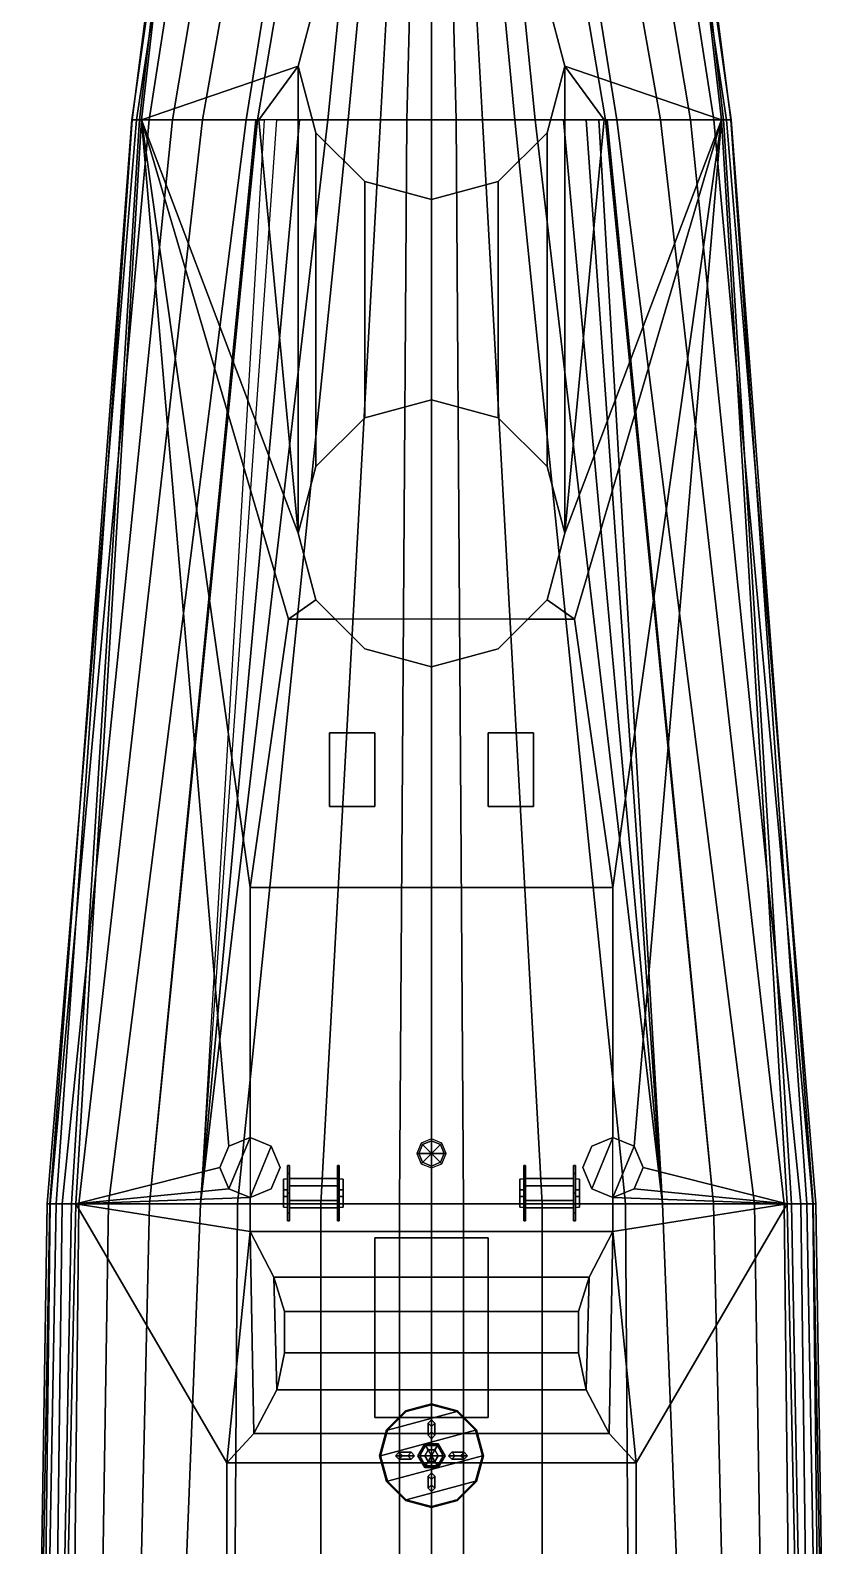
# Model space of a CAD drawing. Header units: millimetres. Extents: x -8 to 8, y -200 to 14.
# Drawn here: x -8.27 to 8.27, y -81.92 to -50.69 of the extents above; entities that cross this region are included whole.
import ezdxf

# ---------------------------------------------------------------- set-up
doc = ezdxf.new("R2010")
doc.units = ezdxf.units.MM
doc.layers.add('drawing', color=9, linetype='Continuous')
doc.layers.add('superstructure', color=3, linetype='Continuous')

msp = doc.modelspace()

# ---------------------------------------------------------------- linework, layer by layer
for points in [[(-4.39, -38.68, -36.31), (-4.2, -38.68, -38.19), (-6.18, -52.54, -38.61), (-6.17, -52.54, -36.31)], [(-4.2, -38.68, -38.19), (-3.98, -38.68, -39.22), (-6.08, -52.54, -39.22), (-6.18, -52.54, -38.61)], [(-4.42, -38.68, -35.68), (-4.39, -38.68, -36.31), (-6.17, -52.54, -36.31), (-6.02, -52.54, -36.08)], [(-3.98, -38.68, -39.22), (-3.66, -38.68, -39.98), (-5.82, -52.54, -39.98), (-6.08, -52.54, -39.22)], [(-4.39, -38.68, -33.71), (-4.42, -38.68, -35.68), (-6.02, -52.54, -36.08), (-5.98, -52.54, -33.83)], [(-4.39, -38.68, -33.71), (-5.98, -52.54, -33.83), (-2.75, -51.43, -33.68), (-2.382, -50.055, -33.68)], [(-3.66, -38.68, -39.98), (-3.01, -38.68, -40.87), (-5.34, -52.54, -40.87), (-5.82, -52.54, -39.98)], [(-3.01, -38.68, -40.87), (-2.27, -38.68, -41.57), (-4.72, -52.54, -41.57), (-5.34, -52.54, -40.87)], [(-2.27, -38.68, -41.57), (-1.6, -38.68, -42.12), (-3.82, -52.54, -42.32), (-4.72, -52.54, -41.57)], [(-1.6, -38.68, -42.12), (-1.24, -38.68, -42.47), (-3.59, -52.54, -42.47), (-3.82, -52.54, -42.32)], [(-1.24, -38.68, -42.47), (-0.74, -38.68, -43.09), (-2.14, -52.54, -43.36), (-3.59, -52.54, -42.47)], [(-0.74, -38.68, -43.09), (-0.4, -38.68, -43.56), (-1.72, -52.54, -43.56), (-2.14, -52.54, -43.36)], [(-0.4, -38.68, -43.56), (-0.28, -38.68, -43.82), (-1.05, -52.54, -44.06), (-1.72, -52.54, -43.56)], [(-0.28, -38.68, -43.82), (-0.16, -38.68, -44.02), (-0.51, -52.54, -44.58), (-1.05, -52.54, -44.06)], [(0, -52.54, -44.62), (-0.51, -52.54, -44.58), (-0.16, -38.68, -44.02), (0, -38.68, -44.06)], [(0, -38.68, -44.06), (0.16, -38.68, -44.02), (0.51, -52.54, -44.58), (0, -52.54, -44.62)], [(1.05, -52.54, -44.06), (0.51, -52.54, -44.58), (0.16, -38.68, -44.02), (0.28, -38.68, -43.82)], [(1.72, -52.54, -43.56), (1.05, -52.54, -44.06), (0.28, -38.68, -43.82), (0.4, -38.68, -43.56)], [(2.14, -52.54, -43.36), (1.72, -52.54, -43.56), (0.4, -38.68, -43.56), (0.74, -38.68, -43.09)], [(3.59, -52.54, -42.47), (2.14, -52.54, -43.36), (0.74, -38.68, -43.09), (1.24, -38.68, -42.47)], [(3.82, -52.54, -42.32), (3.59, -52.54, -42.47), (1.24, -38.68, -42.47), (1.6, -38.68, -42.12)], [(4.72, -52.54, -41.57), (3.82, -52.54, -42.32), (1.6, -38.68, -42.12), (2.27, -38.68, -41.57)], [(5.34, -52.54, -40.87), (4.72, -52.54, -41.57), (2.27, -38.68, -41.57), (3.01, -38.68, -40.87)], [(2.382, -50.055, -33.68), (2.75, -51.43, -33.68), (5.98, -52.54, -33.83), (4.39, -38.68, -33.71)], [(5.82, -52.54, -39.98), (5.34, -52.54, -40.87), (3.01, -38.68, -40.87), (3.66, -38.68, -39.98)], [(6.08, -52.54, -39.22), (5.82, -52.54, -39.98), (3.66, -38.68, -39.98), (3.98, -38.68, -39.22)], [(6.18, -52.54, -38.61), (6.08, -52.54, -39.22), (3.98, -38.68, -39.22), (4.2, -38.68, -38.19)], [(6.17, -52.54, -36.31), (6.18, -52.54, -38.61), (4.2, -38.68, -38.19), (4.39, -38.68, -36.31)], [(6.02, -52.54, -36.08), (6.17, -52.54, -36.31), (4.39, -38.68, -36.31), (4.42, -38.68, -35.68)], [(5.98, -52.54, -33.83), (6.02, -52.54, -36.08), (4.42, -38.68, -35.68), (4.39, -38.68, -33.71)], [(-5.98, -52.54, -33.83), (-5.98, -52.54, -33.83), (-3.56, -52.54, -33.68), (-2.75, -51.43, -33.68)], [(-2.75, -51.43, -33.68), (-3.56, -52.54, -33.68), (-2.75, -61.06, -33.74)], [(-2.382, -52.805, -33.68), (-2.75, -51.43, -33.68), (-2.75, -61.06, -33.74), (-2.382, -59.685, -33.73)], [(2.382, -59.685, -33.73), (2.75, -61.06, -33.74), (2.75, -51.43, -33.68), (2.382, -52.805, -33.68)], [(2.75, -51.43, -33.68), (3.56, -52.54, -33.68), (5.98, -52.54, -33.83)], [(2.75, -51.43, -33.68), (2.75, -61.06, -33.74), (3.56, -52.54, -33.68)], [(-6.08, -52.54, -39.22), (-5.82, -52.54, -39.98), (-7.86, -74.88, -39.98), (-7.92, -74.88, -39.22)], [(-6.18, -52.54, -38.61), (-6.08, -52.54, -39.22), (-7.92, -74.88, -39.22), (-7.87, -74.88, -37.98)], [(-6.17, -52.54, -36.31), (-6.18, -52.54, -38.61), (-7.87, -74.88, -37.98), (-7.74, -74.88, -36.31)], [(-5.82, -52.54, -39.98), (-5.34, -52.54, -40.87), (-7.61, -74.88, -40.87), (-7.86, -74.88, -39.98)], [(-6.02, -52.54, -36.08), (-6.17, -52.54, -36.31), (-7.74, -74.88, -36.31), (-7.42, -74.88, -35.98)], [(-5.34, -52.54, -40.87), (-4.72, -52.54, -41.57), (-7.27, -74.88, -41.57), (-7.61, -74.88, -40.87)], [(-5.98, -52.54, -33.83), (-6.02, -52.54, -36.08), (-7.42, -74.88, -35.98), (-7.33, -74.88, -33.93)], [(-4.178, -73.692, -33.82), (-5.98, -52.54, -33.83), (-7.33, -74.88, -33.93), (-4.36, -74.13, -33.82)], [(-4.72, -52.54, -41.57), (-3.82, -52.54, -42.32), (-6.66, -74.88, -42.32), (-7.27, -74.88, -41.57)], [(-3.82, -52.54, -42.32), (-3.59, -52.54, -42.47), (-5.81, -74.88, -43), (-6.66, -74.88, -42.32)], [(-3.74, -68.36, -33.78), (-5.98, -52.54, -33.83), (-4.178, -73.692, -33.82), (-3.74, -73.51, -33.82)], [(-2.95, -62.83, -33.75), (-5.98, -52.54, -33.83), (-3.74, -68.36, -33.78), (-2.95, -62.83, -33.75)], [(-2.75, -61.06, -33.74), (-5.98, -52.54, -33.83), (-2.95, -62.83, -33.75), (-2.382, -62.435, -33.75)], [(-3.56, -52.54, -33.68), (-5.98, -52.54, -33.83), (-2.75, -61.06, -33.74)], [(-3.59, -52.54, -42.47), (-3.62, -52.54, -42.81), (-5.81, -74.88, -43)], [(-3.62, -52.54, -43.19), (-3.45, -52.54, -43.35), (-4.76, -74.88, -43.55), (-5.81, -74.88, -43)], [(-2.14, -52.54, -43.36), (-1.72, -52.54, -43.56), (-4, -74.88, -43.83), (-4.76, -74.88, -43.55)], [(-3.19, -52.54, -43.39), (-2.72, -52.54, -43.33), (-4.76, -74.88, -43.55)], [(-2.72, -52.54, -43.33), (-2.14, -52.54, -43.36), (-4.76, -74.88, -43.55)], [(-1.72, -52.54, -43.56), (-1.05, -52.54, -44.06), (-2.28, -74.88, -44.28), (-4, -74.88, -43.83)], [(-1.05, -52.54, -44.06), (-0.51, -52.54, -44.58), (-0.66, -74.88, -44.58), (-2.28, -74.88, -44.28)], [(0, -74.88, -44.66), (-0.66, -74.88, -44.58), (-0.51, -52.54, -44.58), (0, -52.54, -44.62)], [(0, -52.54, -44.62), (0.51, -52.54, -44.58), (0.66, -74.88, -44.58), (0, -74.88, -44.66)], [(2.28, -74.88, -44.28), (0.66, -74.88, -44.58), (0.51, -52.54, -44.58), (1.05, -52.54, -44.06)], [(4, -74.88, -43.83), (2.28, -74.88, -44.28), (1.05, -52.54, -44.06), (1.72, -52.54, -43.56)], [(4.76, -74.88, -43.55), (4, -74.88, -43.83), (1.72, -52.54, -43.56), (2.14, -52.54, -43.36)], [(4.76, -74.88, -43.55), (4.76, -74.88, -43.55), (2.14, -52.54, -43.36), (2.72, -52.54, -43.33)], [(2.382, -62.435, -33.75), (2.95, -62.83, -33.75), (5.98, -52.54, -33.83), (2.75, -61.06, -33.74)], [(4.76, -74.88, -43.55), (4.76, -74.88, -43.55), (2.72, -52.54, -43.33), (3.19, -52.54, -43.39)], [(3.56, -52.54, -33.68), (2.75, -61.06, -33.74), (5.98, -52.54, -33.83)], [(3.74, -68.36, -33.78), (3.74, -68.36, -33.78), (5.98, -52.54, -33.83), (2.95, -62.83, -33.75)], [(4.76, -74.88, -43.55), (4.76, -74.88, -43.55), (3.19, -52.54, -43.39), (3.45, -52.54, -43.35)], [(5.81, -74.88, -43), (4.76, -74.88, -43.55), (3.45, -52.54, -43.35), (3.62, -52.54, -43.19)], [(5.81, -74.88, -43), (5.81, -74.88, -43), (3.62, -52.54, -42.81), (3.59, -52.54, -42.47)], [(6.66, -74.88, -42.32), (5.81, -74.88, -43), (3.59, -52.54, -42.47), (3.82, -52.54, -42.32)], [(5.81, -74.88, -43), (5.81, -74.88, -43), (3.62, -52.54, -43.19), (3.62, -52.54, -42.81)], [(3.74, -73.51, -33.812), (4.178, -73.692, -33.82), (5.98, -52.54, -33.83), (3.74, -68.36, -33.78)], [(7.27, -74.88, -41.57), (6.66, -74.88, -42.32), (3.82, -52.54, -42.32), (4.72, -52.54, -41.57)], [(4.36, -74.13, -33.82), (7.33, -74.88, -33.93), (5.98, -52.54, -33.83), (4.178, -73.692, -33.82)], [(7.61, -74.88, -40.87), (7.27, -74.88, -41.57), (4.72, -52.54, -41.57), (5.34, -52.54, -40.87)], [(7.86, -74.88, -39.98), (7.61, -74.88, -40.87), (5.34, -52.54, -40.87), (5.82, -52.54, -39.98)], [(7.92, -74.88, -39.22), (7.86, -74.88, -39.98), (5.82, -52.54, -39.98), (6.08, -52.54, -39.22)], [(7.33, -74.88, -33.93), (7.42, -74.88, -35.98), (6.02, -52.54, -36.08), (5.98, -52.54, -33.83)], [(7.42, -74.88, -35.98), (7.74, -74.88, -36.31), (6.17, -52.54, -36.31), (6.02, -52.54, -36.08)], [(7.87, -74.88, -37.98), (7.92, -74.88, -39.22), (6.08, -52.54, -39.22), (6.18, -52.54, -38.61)], [(7.74, -74.88, -36.31), (7.87, -74.88, -37.98), (6.18, -52.54, -38.61), (6.17, -52.54, -36.31)], [(-1.375, -53.812, -33.69), (-2.382, -52.805, -33.68), (-2.382, -59.685, -33.73), (-1.375, -58.678, -33.72)], [(1.375, -58.678, -33.72), (2.382, -59.685, -33.73), (2.382, -52.805, -33.68), (1.375, -53.812, -33.69)], [(0, -54.18, -33.69), (-1.375, -53.812, -33.69), (-1.375, -58.678, -33.72), (0, -58.31, -33.72)], [(0, -58.31, -33.72), (1.375, -58.678, -33.72), (1.375, -53.812, -33.69), (0, -54.18, -33.69)], [(-1.987, -62.83, -33.75), (-2.382, -62.435, -33.75), (-2.95, -62.83, -33.75), (-1.987, -62.83, -33.75)], [(2.95, -62.83, -33.75), (2.382, -62.435, -33.75), (1.987, -62.83, -33.75), (2.95, -62.83, -33.75)], [(-4.36, -74.13, -33.82), (-7.33, -74.88, -33.93), (-7.33, -74.88, -33.93), (-4.178, -74.568, -33.82)], [(4.178, -74.568, -33.82), (7.33, -74.88, -33.93), (7.33, -74.88, -33.93), (4.36, -74.13, -33.82)], [(-4.178, -74.568, -33.82), (-7.33, -74.88, -33.93), (-7.33, -74.88, -33.93), (-3.74, -74.75, -33.82)], [(3.74, -74.75, -33.82), (7.33, -74.88, -33.93), (7.33, -74.88, -33.93), (4.178, -74.568, -33.82)], [(-7.74, -74.88, -36.31), (-7.87, -74.88, -37.98), (-8.27, -97.44, -37.98), (-8.14, -97.44, -36.25)], [(-7.92, -74.88, -39.22), (-7.86, -74.88, -39.98), (-8.13, -97.44, -40.07), (-8.27, -97.44, -39.22)], [(-7.87, -74.88, -37.98), (-7.92, -74.88, -39.22), (-8.27, -97.44, -39.22), (-8.27, -97.44, -37.98)], [(-7.42, -74.88, -35.98), (-7.74, -74.88, -36.31), (-8.14, -97.44, -36.25), (-7.85, -97.44, -35.94)], [(-7.86, -74.88, -39.98), (-7.61, -74.88, -40.87), (-7.9, -97.44, -41.01), (-8.13, -97.44, -40.07)], [(-7.61, -74.88, -40.87), (-7.27, -74.88, -41.57), (-7.52, -97.44, -41.95), (-7.9, -97.44, -41.01)], [(-7.33, -74.88, -33.93), (-7.42, -74.88, -35.98), (-7.85, -97.44, -35.94), (-7.81, -97.44, -33.95)], [(-4.22, -80.22, -33.82), (-7.33, -74.88, -33.93), (-7.81, -97.44, -33.95), (-4.22, -97.44, -33.82)], [(-7.27, -74.88, -41.57), (-6.66, -74.88, -42.32), (-7.01, -97.44, -42.84), (-7.52, -97.44, -41.95)], [(-3.74, -74.75, -33.82), (-7.33, -74.88, -33.93), (-7.33, -74.88, -33.93), (-3.74, -74.88, -33.82)], [(-3.74, -74.88, -33.82), (-7.33, -74.88, -33.93), (-7.33, -74.88, -33.93), (-3.74, -75.45, -33.82)], [(-3.74, -75.45, -33.82), (-7.33, -74.88, -33.93), (-7.33, -74.88, -33.93), (-4.22, -80.22, -33.82)], [(-6.66, -74.88, -42.32), (-5.81, -74.88, -43), (-6.33, -97.44, -43.5), (-7.01, -97.44, -42.84)], [(-5.81, -74.88, -43), (-4.76, -74.88, -43.55), (-5.65, -97.44, -43.85), (-6.33, -97.44, -43.5)], [(-4.76, -74.88, -43.55), (-4, -74.88, -43.83), (-4.15, -97.44, -44.27), (-5.65, -97.44, -43.85)], [(-4, -74.88, -43.83), (-2.28, -74.88, -44.28), (-2.28, -97.44, -44.53), (-4.15, -97.44, -44.27)], [(-2.28, -74.88, -44.28), (-0.66, -74.88, -44.58), (-0.66, -97.44, -44.62), (-2.28, -97.44, -44.53)], [(0, -97.44, -44.66), (-0.66, -97.44, -44.62), (-0.66, -74.88, -44.58), (0, -74.88, -44.66)], [(0, -74.88, -44.66), (0.66, -74.88, -44.58), (0.66, -97.44, -44.62), (0, -97.44, -44.66)], [(2.28, -97.44, -44.53), (0.66, -97.44, -44.62), (0.66, -74.88, -44.58), (2.28, -74.88, -44.28)], [(4.15, -97.44, -44.27), (2.28, -97.44, -44.53), (2.28, -74.88, -44.28), (4, -74.88, -43.83)], [(3.74, -74.88, -33.82), (7.33, -74.88, -33.93), (7.33, -74.88, -33.93), (3.74, -74.75, -33.82)], [(3.74, -75.45, -33.82), (7.33, -74.88, -33.93), (7.33, -74.88, -33.93), (3.74, -74.88, -33.82)], [(4.22, -80.22, -33.82), (7.33, -74.88, -33.93), (7.33, -74.88, -33.93), (3.74, -75.45, -33.82)], [(5.65, -97.44, -43.85), (4.15, -97.44, -44.27), (4, -74.88, -43.83), (4.76, -74.88, -43.55)], [(4.22, -97.44, -33.82), (7.81, -97.44, -33.95), (7.33, -74.88, -33.93), (4.22, -80.22, -33.82)], [(6.33, -97.44, -43.5), (5.65, -97.44, -43.85), (4.76, -74.88, -43.55), (5.81, -74.88, -43)], [(7.01, -97.44, -42.84), (6.33, -97.44, -43.5), (5.81, -74.88, -43), (6.66, -74.88, -42.32)], [(7.52, -97.44, -41.95), (7.01, -97.44, -42.84), (6.66, -74.88, -42.32), (7.27, -74.88, -41.57)], [(7.9, -97.44, -41.01), (7.52, -97.44, -41.95), (7.27, -74.88, -41.57), (7.61, -74.88, -40.87)], [(7.81, -97.44, -33.95), (7.85, -97.44, -35.94), (7.42, -74.88, -35.98), (7.33, -74.88, -33.93)], [(7.85, -97.44, -35.94), (8.14, -97.44, -36.25), (7.74, -74.88, -36.31), (7.42, -74.88, -35.98)], [(8.13, -97.44, -40.07), (7.9, -97.44, -41.01), (7.61, -74.88, -40.87), (7.86, -74.88, -39.98)], [(8.14, -97.44, -36.25), (8.27, -97.44, -37.98), (7.87, -74.88, -37.98), (7.74, -74.88, -36.31)], [(8.27, -97.44, -39.22), (8.13, -97.44, -40.07), (7.86, -74.88, -39.98), (7.92, -74.88, -39.22)], [(8.27, -97.44, -37.98), (8.27, -97.44, -39.22), (7.92, -74.88, -39.22), (7.87, -74.88, -37.98)], [(-3.74, -75.45, -33.82), (-3.74, -75.45, -33.82), (-4.22, -80.22, -33.82), (-3.66, -79.61, -33.82)], [(-3.25, -76.39, -33.82), (-3.74, -75.45, -33.82), (-3.66, -79.61, -33.82), (-3.19, -78.71, -33.82)], [(3.19, -78.71, -33.82), (3.66, -79.61, -33.82), (3.74, -75.45, -33.82), (3.25, -76.39, -33.82)], [(3.66, -79.61, -33.82), (4.22, -80.22, -33.82), (3.74, -75.45, -33.82)], [(-3.03, -77.1, -33.82), (-3.25, -76.39, -33.82), (-3.19, -78.71, -33.82), (-3.03, -77.95, -33.82)], [(3.03, -77.95, -33.82), (3.19, -78.71, -33.82), (3.25, -76.39, -33.82), (3.03, -77.1, -33.82)]]:
    msp.add_3dface(points)
at = {"layer": 'drawing'}
msp.add_xline((0, -140.99, -61.87), (0, -1), dxfattribs=at)
at = {"layer": 'superstructure'}
for points in [[(-2.382, -50.055, -33.68), (-2.75, -51.43, -33.68), (-2.75, -51.43, -33.52), (-2.382, -50.055, -33.52)], [(2.75, -51.43, -33.68), (2.382, -50.055, -33.68), (2.382, -50.055, -33.52), (2.75, -51.43, -33.52)], [(-2.75, -51.43, -33.68), (-2.382, -52.805, -33.68), (-2.382, -52.805, -33.52), (-2.75, -51.43, -33.52)], [(2.382, -52.805, -33.68), (2.75, -51.43, -33.68), (2.75, -51.43, -33.52), (2.382, -52.805, -33.52)], [(-2.382, -52.805, -33.68), (-1.375, -53.812, -33.69), (-1.375, -53.812, -33.52), (-2.382, -52.805, -33.52)], [(1.375, -53.812, -33.69), (2.382, -52.805, -33.68), (2.382, -52.805, -33.52), (1.375, -53.812, -33.52)], [(-1.375, -53.812, -33.69), (0, -54.18, -33.69), (0, -54.18, -33.52), (-1.375, -53.812, -33.52)], [(0, -54.18, -33.69), (1.375, -53.812, -33.69), (1.375, -53.812, -33.52), (0, -54.18, -33.52)], [(0, -58.31, -33.72), (-1.375, -58.678, -33.72), (-1.375, -58.678, -31.21), (0, -58.31, -31.21)], [(1.375, -58.678, -33.72), (0, -58.31, -33.72), (0, -58.31, -31.21), (1.375, -58.678, -31.21)], [(-1.375, -58.678, -33.72), (-2.382, -59.685, -33.73), (-2.382, -59.685, -31.21), (-1.375, -58.678, -31.21)], [(2.382, -59.685, -33.73), (1.375, -58.678, -33.72), (1.375, -58.678, -31.21), (2.382, -59.685, -31.21)], [(-2.382, -59.685, -33.73), (-2.75, -61.06, -33.74), (-2.75, -61.06, -31.21), (-2.382, -59.685, -31.21)], [(2.75, -61.06, -33.74), (2.382, -59.685, -33.73), (2.382, -59.685, -31.21), (2.75, -61.06, -31.21)], [(-2.75, -61.06, -33.74), (-2.382, -62.435, -33.75), (-2.382, -62.435, -31.21), (-2.75, -61.06, -31.21)], [(2.382, -62.435, -33.75), (2.75, -61.06, -33.74), (2.75, -61.06, -31.21), (2.382, -62.435, -31.21)], [(-2.382, -62.435, -33.75), (-1.987, -62.83, -33.75), (-1.987, -62.83, -31.21), (-2.382, -62.435, -31.21)], [(1.987, -62.83, -33.75), (2.382, -62.435, -33.75), (2.382, -62.435, -31.21), (1.987, -62.83, -31.21)], [(-2.95, -62.83, -33.75), (-3.74, -68.36, -33.78), (-3.74, -68.36, -31.68), (-2.95, -62.83, -31.68)], [(-2.95, -62.83, -31.68), (-3.74, -68.36, -31.68), (3.74, -68.36, -31.68), (2.95, -62.83, -31.68)], [(-1.987, -62.83, -31.68), (-1.987, -62.83, -33.75), (-2.95, -62.83, -33.75), (-2.95, -62.83, -31.68)], [(-1.987, -62.83, -31.68), (-1.375, -63.442, -31.68), (-1.375, -63.442, -31.21), (-1.987, -62.83, -31.21)], [(1.375, -63.442, -31.68), (1.987, -62.83, -31.68), (1.987, -62.83, -31.21), (1.375, -63.442, -31.21)], [(2.95, -62.83, -31.68), (2.95, -62.83, -33.75), (1.987, -62.83, -33.75), (1.987, -62.83, -31.68)], [(3.74, -68.36, -31.68), (3.74, -68.36, -33.78), (2.95, -62.83, -33.75), (2.95, -62.83, -31.68)], [(-1.375, -63.442, -31.68), (0, -63.81, -31.68), (0, -63.81, -31.21), (-1.375, -63.442, -31.21)], [(0, -63.81, -31.68), (1.375, -63.442, -31.68), (1.375, -63.442, -31.21), (0, -63.81, -31.21)], [(-2.1, -65.17, -31.36), (-2.1, -66.69, -31.36), (-1.17, -66.69, -31.36), (-1.17, -65.17, -31.36)], [(-1.17, -65.17, -31.36), (-1.17, -65.17, -31.68), (-2.1, -65.17, -31.68), (-2.1, -65.17, -31.36)], [(-2.1, -65.17, -31.68), (-2.1, -66.69, -31.68), (-2.1, -66.69, -31.36), (-2.1, -65.17, -31.36)], [(-1.17, -66.69, -31.36), (-1.17, -66.69, -31.68), (-1.17, -65.17, -31.68), (-1.17, -65.17, -31.36)], [(2.1, -65.17, -31.36), (2.1, -65.17, -31.68), (1.17, -65.17, -31.68), (1.17, -65.17, -31.36)], [(1.17, -65.17, -31.68), (1.17, -66.69, -31.68), (1.17, -66.69, -31.36), (1.17, -65.17, -31.36)], [(1.17, -65.17, -31.36), (1.17, -66.69, -31.36), (2.1, -66.69, -31.36), (2.1, -65.17, -31.36)], [(2.1, -66.69, -31.36), (2.1, -66.69, -31.68), (2.1, -65.17, -31.68), (2.1, -65.17, -31.36)], [(-2.1, -66.69, -31.36), (-2.1, -66.69, -31.68), (-1.17, -66.69, -31.68), (-1.17, -66.69, -31.36)], [(1.17, -66.69, -31.36), (1.17, -66.69, -31.68), (2.1, -66.69, -31.68), (2.1, -66.69, -31.36)], [(-3.74, -68.36, -33.78), (-3.74, -73.51, -33.82), (-3.74, -73.51, -31.68), (-3.74, -68.36, -31.68)], [(-3.74, -68.36, -31.68), (-3.74, -74.88, -31.68), (3.74, -74.88, -31.68), (3.74, -68.36, -31.68)], [(3.74, -73.51, -31.68), (3.74, -73.51, -33.812), (3.74, -68.36, -33.78), (3.74, -68.36, -31.68)], [(-4.178, -73.692, -31.38), (-4.36, -74.13, -31.38), (-4.178, -74.568, -31.38), (-3.74, -73.51, -31.38)], [(-4.178, -73.692, -33.82), (-4.36, -74.13, -33.82), (-4.36, -74.13, -31.38), (-4.178, -73.692, -31.38)], [(-3.74, -73.51, -33.82), (-4.178, -73.692, -33.82), (-4.178, -73.692, -31.38), (-3.74, -73.51, -31.38)], [(-3.74, -73.51, -31.38), (-4.178, -74.568, -31.38), (-3.74, -74.75, -31.38), (-3.302, -73.692, -31.38)], [(-3.302, -73.692, -31.68), (-3.74, -73.51, -31.68), (-3.74, -73.51, -31.38), (-3.302, -73.692, -31.38)], [(-3.302, -73.692, -31.38), (-3.74, -74.75, -31.38), (-3.302, -74.568, -31.38), (-3.12, -74.13, -31.38)], [(-3.12, -74.13, -31.68), (-3.302, -73.692, -31.68), (-3.302, -73.692, -31.38), (-3.12, -74.13, -31.38)], [(-0.212, -73.628, -28.7), (-0.3, -73.84, -28.7), (0, -73.84, -28.52)], [(-0.184, -73.656, -31.68), (-0.26, -73.84, -31.68), (-0.26, -73.84, -28.7), (-0.184, -73.656, -28.7)], [(0, -73.54, -28.7), (-0.212, -73.628, -28.7), (0, -73.84, -28.52)], [(0, -73.58, -31.68), (-0.184, -73.656, -31.68), (-0.184, -73.656, -28.7), (0, -73.58, -28.7)], [(0.212, -73.628, -28.7), (0, -73.54, -28.7), (0, -73.84, -28.52)], [(0.184, -73.656, -31.68), (0, -73.58, -31.68), (0, -73.58, -28.7), (0.184, -73.656, -28.7)], [(0.3, -73.84, -28.7), (0.212, -73.628, -28.7), (0, -73.84, -28.52)], [(0.26, -73.84, -31.68), (0.184, -73.656, -31.68), (0.184, -73.656, -28.7), (0.26, -73.84, -28.7)], [(3.302, -73.692, -31.38), (3.12, -74.13, -31.38), (3.302, -74.568, -31.38), (3.74, -73.51, -31.38)], [(3.302, -73.692, -31.68), (3.12, -74.13, -31.68), (3.12, -74.13, -31.38), (3.302, -73.692, -31.38)], [(3.74, -73.51, -31.68), (3.302, -73.692, -31.68), (3.302, -73.692, -31.38), (3.74, -73.51, -31.38)], [(3.74, -73.51, -31.38), (3.302, -74.568, -31.38), (3.74, -74.75, -31.38), (4.178, -73.692, -31.38)], [(4.178, -73.692, -33.82), (3.74, -73.51, -33.82), (3.74, -73.51, -31.38), (4.178, -73.692, -31.38)], [(4.178, -73.692, -31.38), (3.74, -74.75, -31.38), (4.178, -74.568, -31.38), (4.36, -74.13, -31.38)], [(4.36, -74.13, -33.82), (4.178, -73.692, -33.82), (4.178, -73.692, -31.38), (4.36, -74.13, -31.38)], [(-0.3, -73.84, -28.7), (-0.212, -74.052, -28.7), (0, -73.84, -28.52)], [(-0.26, -73.84, -31.68), (-0.184, -74.024, -31.68), (-0.184, -74.024, -28.7), (-0.26, -73.84, -28.7)], [(-0.212, -74.052, -28.7), (0, -74.14, -28.7), (0, -73.84, -28.52)], [(0, -74.14, -28.7), (0.212, -74.052, -28.7), (0, -73.84, -28.52)], [(0.212, -74.052, -28.7), (0.3, -73.84, -28.7), (0, -73.84, -28.52)], [(0.184, -74.024, -31.68), (0.26, -73.84, -31.68), (0.26, -73.84, -28.7), (0.184, -74.024, -28.7)], [(-4.36, -74.13, -33.82), (-4.178, -74.568, -33.82), (-4.178, -74.568, -31.38), (-4.36, -74.13, -31.38)], [(-3.302, -74.568, -31.68), (-3.12, -74.13, -31.68), (-3.12, -74.13, -31.38), (-3.302, -74.568, -31.38)], [(-2.93, -74.257, -30.707), (-2.93, -74.09, -31.11), (-2.97, -74.09, -31.11), (-2.97, -74.257, -30.707)], [(-2.93, -74.09, -31.11), (-2.93, -74.257, -31.513), (-2.97, -74.257, -31.513), (-2.97, -74.09, -31.11)], [(-2.97, -74.66, -30.54), (-2.97, -74.257, -30.707), (-2.97, -74.09, -31.11), (-2.97, -75.063, -30.707)], [(-2.97, -75.063, -30.707), (-2.97, -74.09, -31.11), (-2.97, -74.257, -31.513), (-2.97, -75.23, -31.11)], [(-2.93, -74.66, -30.54), (-2.93, -74.257, -30.707), (-2.97, -74.257, -30.707), (-2.97, -74.66, -30.54)], [(-2.93, -74.257, -31.513), (-2.93, -74.66, -31.68), (-2.97, -74.66, -31.68), (-2.97, -74.257, -31.513)], [(-2.97, -75.23, -31.11), (-2.97, -74.257, -31.513), (-2.97, -74.66, -31.68), (-2.97, -75.063, -31.513)], [(-2.93, -74.09, -31.11), (-2.93, -75.063, -31.513), (-2.93, -74.66, -31.68), (-2.93, -74.257, -31.513)], [(-2.93, -74.257, -30.707), (-2.93, -75.23, -31.11), (-2.93, -75.063, -31.513), (-2.93, -74.09, -31.11)], [(-2.93, -74.66, -30.54), (-2.93, -75.063, -30.707), (-2.93, -75.23, -31.11), (-2.93, -74.257, -30.707)], [(-1.94, -75.063, -30.707), (-1.94, -74.09, -31.11), (-1.94, -74.257, -31.513), (-1.94, -75.23, -31.11)], [(-1.94, -74.66, -30.54), (-1.94, -74.257, -30.707), (-1.94, -74.09, -31.11), (-1.94, -75.063, -30.707)], [(-1.9, -74.09, -31.11), (-1.9, -74.257, -31.513), (-1.94, -74.257, -31.513), (-1.94, -74.09, -31.11)], [(-1.9, -74.257, -30.707), (-1.9, -74.09, -31.11), (-1.94, -74.09, -31.11), (-1.94, -74.257, -30.707)], [(-1.94, -75.23, -31.11), (-1.94, -74.257, -31.513), (-1.94, -74.66, -31.68), (-1.94, -75.063, -31.513)], [(-1.9, -74.257, -31.513), (-1.9, -74.66, -31.68), (-1.94, -74.66, -31.68), (-1.94, -74.257, -31.513)], [(-1.9, -74.66, -30.54), (-1.9, -74.257, -30.707), (-1.94, -74.257, -30.707), (-1.94, -74.66, -30.54)], [(-1.9, -74.09, -31.11), (-1.9, -75.063, -31.513), (-1.9, -74.66, -31.68), (-1.9, -74.257, -31.513)], [(-1.9, -74.257, -30.707), (-1.9, -75.23, -31.11), (-1.9, -75.063, -31.513), (-1.9, -74.09, -31.11)], [(-1.9, -74.66, -30.54), (-1.9, -75.063, -30.707), (-1.9, -75.23, -31.11), (-1.9, -74.257, -30.707)], [(-0.184, -74.024, -31.68), (0, -74.1, -31.68), (0, -74.1, -28.7), (-0.184, -74.024, -28.7)], [(0, -74.1, -31.68), (0.184, -74.024, -31.68), (0.184, -74.024, -28.7), (0, -74.1, -28.7)], [(1.94, -74.257, -30.707), (1.94, -74.09, -31.11), (1.9, -74.09, -31.11), (1.9, -74.257, -30.707)], [(1.94, -74.09, -31.11), (1.94, -74.257, -31.513), (1.9, -74.257, -31.513), (1.9, -74.09, -31.11)], [(1.9, -74.66, -30.54), (1.9, -74.257, -30.707), (1.9, -74.09, -31.11), (1.9, -75.063, -30.707)], [(1.9, -75.063, -30.707), (1.9, -74.09, -31.11), (1.9, -74.257, -31.513), (1.9, -75.23, -31.11)], [(1.94, -74.257, -31.513), (1.94, -74.66, -31.68), (1.9, -74.66, -31.68), (1.9, -74.257, -31.513)], [(1.9, -75.23, -31.11), (1.9, -74.257, -31.513), (1.9, -74.66, -31.68), (1.9, -75.063, -31.513)], [(1.94, -74.66, -30.54), (1.94, -74.257, -30.707), (1.9, -74.257, -30.707), (1.9, -74.66, -30.54)], [(1.94, -74.09, -31.11), (1.94, -75.063, -31.513), (1.94, -74.66, -31.68), (1.94, -74.257, -31.513)], [(1.94, -74.257, -30.707), (1.94, -75.23, -31.11), (1.94, -75.063, -31.513), (1.94, -74.09, -31.11)], [(1.94, -74.66, -30.54), (1.94, -75.063, -30.707), (1.94, -75.23, -31.11), (1.94, -74.257, -30.707)], [(2.93, -75.063, -30.707), (2.93, -74.09, -31.11), (2.93, -74.257, -31.513), (2.93, -75.23, -31.11)], [(2.93, -74.66, -30.54), (2.93, -74.257, -30.707), (2.93, -74.09, -31.11), (2.93, -75.063, -30.707)], [(2.97, -74.09, -31.11), (2.97, -74.257, -31.513), (2.93, -74.257, -31.513), (2.93, -74.09, -31.11)], [(2.97, -74.257, -30.707), (2.97, -74.09, -31.11), (2.93, -74.09, -31.11), (2.93, -74.257, -30.707)], [(2.93, -75.23, -31.11), (2.93, -74.257, -31.513), (2.93, -74.66, -31.68), (2.93, -75.063, -31.513)], [(2.97, -74.257, -31.513), (2.97, -74.66, -31.68), (2.93, -74.66, -31.68), (2.93, -74.257, -31.513)], [(2.97, -74.66, -30.54), (2.97, -74.257, -30.707), (2.93, -74.257, -30.707), (2.93, -74.66, -30.54)], [(2.97, -74.09, -31.11), (2.97, -75.063, -31.513), (2.97, -74.66, -31.68), (2.97, -74.257, -31.513)], [(2.97, -74.257, -30.707), (2.97, -75.23, -31.11), (2.97, -75.063, -31.513), (2.97, -74.09, -31.11)], [(2.97, -74.66, -30.54), (2.97, -75.063, -30.707), (2.97, -75.23, -31.11), (2.97, -74.257, -30.707)], [(3.12, -74.13, -31.68), (3.302, -74.568, -31.68), (3.302, -74.568, -31.38), (3.12, -74.13, -31.38)], [(4.178, -74.568, -33.82), (4.36, -74.13, -33.82), (4.36, -74.13, -31.38), (4.178, -74.568, -31.38)], [(-4.178, -74.568, -33.82), (-3.74, -74.75, -33.82), (-3.74, -74.75, -31.38), (-4.178, -74.568, -31.38)], [(-3.74, -74.75, -31.68), (-3.302, -74.568, -31.68), (-3.302, -74.568, -31.38), (-3.74, -74.75, -31.38)], [(-3.05, -74.37, -31.68), (-3.05, -74.95, -31.68), (-3.05, -74.73, -31.07), (-3.05, -74.59, -31.07)], [(-2.97, -74.59, -31.07), (-2.97, -74.37, -31.68), (-3.05, -74.37, -31.68), (-3.05, -74.59, -31.07)], [(-3.05, -74.59, -31.07), (-3.05, -74.73, -31.07), (-2.97, -74.73, -31.07), (-2.97, -74.59, -31.07)], [(-2.97, -74.73, -31.07), (-2.97, -74.95, -31.68), (-2.97, -74.37, -31.68), (-2.97, -74.59, -31.07)], [(-1.94, -74.51, -30.85), (-1.94, -74.36, -31.11), (-2.93, -74.36, -31.11), (-2.93, -74.51, -30.85)], [(-1.94, -74.36, -31.11), (-1.94, -74.51, -31.37), (-2.93, -74.51, -31.37), (-2.93, -74.36, -31.11)], [(-1.94, -74.81, -30.85), (-1.94, -74.51, -30.85), (-2.93, -74.51, -30.85), (-2.93, -74.81, -30.85)], [(-1.94, -74.51, -31.37), (-1.94, -74.81, -31.37), (-2.93, -74.81, -31.37), (-2.93, -74.51, -31.37)], [(-1.82, -74.59, -31.07), (-1.82, -74.37, -31.68), (-1.9, -74.37, -31.68), (-1.9, -74.59, -31.07)], [(-1.9, -74.37, -31.68), (-1.9, -74.95, -31.68), (-1.9, -74.73, -31.07), (-1.9, -74.59, -31.07)], [(-1.9, -74.59, -31.07), (-1.9, -74.73, -31.07), (-1.82, -74.73, -31.07), (-1.82, -74.59, -31.07)], [(-1.82, -74.73, -31.07), (-1.82, -74.95, -31.68), (-1.82, -74.37, -31.68), (-1.82, -74.59, -31.07)], [(1.9, -74.59, -31.07), (1.9, -74.37, -31.68), (1.82, -74.37, -31.68), (1.82, -74.59, -31.07)], [(1.82, -74.37, -31.68), (1.82, -74.95, -31.68), (1.82, -74.73, -31.07), (1.82, -74.59, -31.07)], [(1.82, -74.59, -31.07), (1.82, -74.73, -31.07), (1.9, -74.73, -31.07), (1.9, -74.59, -31.07)], [(1.9, -74.73, -31.07), (1.9, -74.95, -31.68), (1.9, -74.37, -31.68), (1.9, -74.59, -31.07)], [(2.93, -74.51, -30.85), (2.93, -74.36, -31.11), (1.94, -74.36, -31.11), (1.94, -74.51, -30.85)], [(2.93, -74.36, -31.11), (2.93, -74.51, -31.37), (1.94, -74.51, -31.37), (1.94, -74.36, -31.11)], [(2.93, -74.81, -30.85), (2.93, -74.51, -30.85), (1.94, -74.51, -30.85), (1.94, -74.81, -30.85)], [(2.93, -74.51, -31.37), (2.93, -74.81, -31.37), (1.94, -74.81, -31.37), (1.94, -74.51, -31.37)], [(2.97, -74.37, -31.68), (2.97, -74.95, -31.68), (2.97, -74.73, -31.07), (2.97, -74.59, -31.07)], [(3.05, -74.59, -31.07), (3.05, -74.37, -31.68), (2.97, -74.37, -31.68), (2.97, -74.59, -31.07)], [(2.97, -74.59, -31.07), (2.97, -74.73, -31.07), (3.05, -74.73, -31.07), (3.05, -74.59, -31.07)], [(3.05, -74.73, -31.07), (3.05, -74.95, -31.68), (3.05, -74.37, -31.68), (3.05, -74.59, -31.07)], [(3.302, -74.568, -31.68), (3.74, -74.75, -31.68), (3.74, -74.75, -31.38), (3.302, -74.568, -31.38)], [(3.74, -74.75, -33.82), (4.178, -74.568, -33.82), (4.178, -74.568, -31.38), (3.74, -74.75, -31.38)], [(-3.74, -74.75, -33.82), (-3.74, -74.88, -33.82), (-3.74, -74.88, -31.68), (-3.74, -74.75, -31.68)], [(-3.74, -74.88, -31.68), (-3.74, -75.45, -31.68), (3.74, -75.45, -31.68), (3.74, -74.88, -31.68)], [(-3.74, -74.88, -33.82), (-3.74, -75.45, -33.82), (-3.74, -75.45, -31.68), (-3.74, -74.88, -31.68)], [(-3.05, -74.73, -31.07), (-3.05, -74.95, -31.68), (-2.97, -74.95, -31.68), (-2.97, -74.73, -31.07)], [(-2.93, -75.063, -30.707), (-2.93, -74.66, -30.54), (-2.97, -74.66, -30.54), (-2.97, -75.063, -30.707)], [(-2.93, -74.66, -31.68), (-2.93, -75.063, -31.513), (-2.97, -75.063, -31.513), (-2.97, -74.66, -31.68)], [(-1.94, -74.96, -31.11), (-1.94, -74.81, -30.85), (-2.93, -74.81, -30.85), (-2.93, -74.96, -31.11)], [(-1.94, -74.81, -31.37), (-1.94, -74.96, -31.11), (-2.93, -74.96, -31.11), (-2.93, -74.81, -31.37)], [(-1.9, -74.66, -31.68), (-1.9, -75.063, -31.513), (-1.94, -75.063, -31.513), (-1.94, -74.66, -31.68)], [(-1.9, -75.063, -30.707), (-1.9, -74.66, -30.54), (-1.94, -74.66, -30.54), (-1.94, -75.063, -30.707)], [(-1.9, -74.73, -31.07), (-1.9, -74.95, -31.68), (-1.82, -74.95, -31.68), (-1.82, -74.73, -31.07)], [(1.82, -74.73, -31.07), (1.82, -74.95, -31.68), (1.9, -74.95, -31.68), (1.9, -74.73, -31.07)], [(1.94, -74.66, -31.68), (1.94, -75.063, -31.513), (1.9, -75.063, -31.513), (1.9, -74.66, -31.68)], [(1.94, -75.063, -30.707), (1.94, -74.66, -30.54), (1.9, -74.66, -30.54), (1.9, -75.063, -30.707)], [(2.93, -74.96, -31.11), (2.93, -74.81, -30.85), (1.94, -74.81, -30.85), (1.94, -74.96, -31.11)], [(2.93, -74.81, -31.37), (2.93, -74.96, -31.11), (1.94, -74.96, -31.11), (1.94, -74.81, -31.37)], [(2.97, -74.66, -31.68), (2.97, -75.063, -31.513), (2.93, -75.063, -31.513), (2.93, -74.66, -31.68)], [(2.97, -75.063, -30.707), (2.97, -74.66, -30.54), (2.93, -74.66, -30.54), (2.93, -75.063, -30.707)], [(2.97, -74.73, -31.07), (2.97, -74.95, -31.68), (3.05, -74.95, -31.68), (3.05, -74.73, -31.07)], [(3.74, -74.88, -31.68), (3.74, -74.88, -33.82), (3.74, -74.75, -33.82), (3.74, -74.75, -31.68)], [(3.74, -75.45, -31.68), (3.74, -75.45, -33.82), (3.74, -74.88, -33.82), (3.74, -74.88, -31.68)], [(-2.93, -75.23, -31.11), (-2.93, -75.063, -30.707), (-2.97, -75.063, -30.707), (-2.97, -75.23, -31.11)], [(-2.93, -75.063, -31.513), (-2.93, -75.23, -31.11), (-2.97, -75.23, -31.11), (-2.97, -75.063, -31.513)], [(-1.9, -75.063, -31.513), (-1.9, -75.23, -31.11), (-1.94, -75.23, -31.11), (-1.94, -75.063, -31.513)], [(-1.9, -75.23, -31.11), (-1.9, -75.063, -30.707), (-1.94, -75.063, -30.707), (-1.94, -75.23, -31.11)], [(1.94, -75.23, -31.11), (1.94, -75.063, -30.707), (1.9, -75.063, -30.707), (1.9, -75.23, -31.11)], [(1.94, -75.063, -31.513), (1.94, -75.23, -31.11), (1.9, -75.23, -31.11), (1.9, -75.063, -31.513)], [(2.97, -75.063, -31.513), (2.97, -75.23, -31.11), (2.93, -75.23, -31.11), (2.93, -75.063, -31.513)], [(2.97, -75.23, -31.11), (2.97, -75.063, -30.707), (2.93, -75.063, -30.707), (2.93, -75.23, -31.11)], [(3.25, -76.39, -31.68), (3.74, -75.45, -31.68), (-3.74, -75.45, -31.68), (-3.25, -76.39, -31.68)], [(-3.74, -75.45, -31.68), (-3.74, -75.45, -33.82), (-3.25, -76.39, -33.82), (-3.25, -76.39, -31.68)], [(3.25, -76.39, -33.82), (3.74, -75.45, -33.82), (3.74, -75.45, -31.68), (3.25, -76.39, -31.68)], [(-1.17, -75.58, -31.68), (-1.17, -79.28, -31.68), (-1.17, -79.28, -31.05), (-1.17, -75.58, -31.05)], [(1.17, -75.58, -31.05), (1.17, -75.58, -31.68), (-1.17, -75.58, -31.68), (-1.17, -75.58, -31.05)], [(-1.17, -75.58, -31.05), (-1.17, -79.28, -31.05), (1.17, -79.28, -31.05), (1.17, -75.58, -31.05)], [(1.17, -79.28, -31.05), (1.17, -79.28, -31.68), (1.17, -75.58, -31.68), (1.17, -75.58, -31.05)], [(-3.25, -76.39, -31.68), (-3.03, -77.1, -31.68), (3.03, -77.1, -31.68), (3.25, -76.39, -31.68)], [(-3.25, -76.39, -33.82), (-3.03, -77.1, -33.82), (-3.03, -77.1, -31.68), (-3.25, -76.39, -31.68)], [(3.03, -77.1, -31.68), (3.03, -77.1, -33.82), (3.25, -76.39, -33.82), (3.25, -76.39, -31.68)], [(-3.03, -77.1, -31.68), (-3.03, -77.95, -31.68), (3.03, -77.95, -31.68), (3.03, -77.1, -31.68)], [(-3.03, -77.1, -33.82), (-3.03, -77.95, -33.82), (-3.03, -77.95, -31.68), (-3.03, -77.1, -31.68)], [(3.03, -77.95, -31.68), (3.03, -77.95, -33.82), (3.03, -77.1, -33.82), (3.03, -77.1, -31.68)], [(3.19, -78.71, -31.68), (3.03, -77.95, -31.68), (-3.03, -77.95, -31.68), (-3.19, -78.71, -31.68)], [(-3.03, -77.95, -31.68), (-3.03, -77.95, -33.82), (-3.19, -78.71, -33.82), (-3.19, -78.71, -31.68)], [(3.19, -78.71, -33.82), (3.03, -77.95, -33.82), (3.03, -77.95, -31.68), (3.19, -78.71, -31.68)], [(-3.19, -78.71, -31.68), (-3.66, -79.61, -31.68), (3.66, -79.61, -31.68), (3.19, -78.71, -31.68)], [(-3.19, -78.71, -33.82), (-3.66, -79.61, -33.82), (-3.66, -79.61, -31.68), (-3.19, -78.71, -31.68)], [(0, -79, -29.52), (-0.535, -79.143, -29.52), (-0.535, -79.143, -28.55), (0, -79, -28.55)], [(0, -79, -28.55), (-0.535, -79.143, -28.55), (-0.525, -79.161, -28.55), (0, -79.02, -28.55)], [(0.535, -79.143, -29.52), (0, -79, -29.52), (0, -79, -28.55), (0.535, -79.143, -28.55)], [(0.535, -79.143, -28.55), (0, -79, -28.55), (0, -79.02, -28.55), (0.525, -79.161, -28.55)], [(3.66, -79.61, -31.68), (3.66, -79.61, -33.82), (3.19, -78.71, -33.82), (3.19, -78.71, -31.68)], [(-1.17, -79.28, -31.05), (-1.17, -79.28, -31.68), (1.17, -79.28, -31.68), (1.17, -79.28, -31.05)], [(0.525, -79.161, -29.45), (-0.909, -79.545, -29.45), (-1.05, -80.07, -29.45), (0.909, -79.545, -29.45)], [(-0.535, -79.143, -29.52), (-0.927, -79.535, -29.52), (-0.927, -79.535, -28.55), (-0.535, -79.143, -28.55)], [(-0.535, -79.143, -28.55), (-0.927, -79.535, -28.55), (-0.909, -79.545, -28.55), (-0.525, -79.161, -28.55)], [(0, -79.02, -29.45), (-0.525, -79.161, -29.45), (-0.909, -79.545, -29.45), (0.525, -79.161, -29.45)], [(-0.909, -79.545, -29.45), (-0.525, -79.161, -29.45), (-0.525, -79.161, -28.55), (-0.909, -79.545, -28.55)], [(-0.525, -79.161, -29.45), (0, -79.02, -29.45), (0, -79.02, -28.55), (-0.525, -79.161, -28.55)], [(0, -79.02, -29.45), (0.525, -79.161, -29.45), (0.525, -79.161, -28.55), (0, -79.02, -28.55)], [(0.927, -79.535, -28.55), (0.535, -79.143, -28.55), (0.525, -79.161, -28.55), (0.909, -79.545, -28.55)], [(0.525, -79.161, -29.45), (0.909, -79.545, -29.45), (0.909, -79.545, -28.55), (0.525, -79.161, -28.55)], [(0.927, -79.535, -29.52), (0.535, -79.143, -29.52), (0.535, -79.143, -28.55), (0.927, -79.535, -28.55)], [(-3.66, -79.61, -31.68), (-3.66, -79.61, -33.82), (-4.22, -80.22, -33.82), (-4.22, -80.22, -31.68)], [(4.22, -80.22, -31.68), (3.66, -79.61, -31.68), (-3.66, -79.61, -31.68), (-4.22, -80.22, -31.68)], [(-0.927, -79.535, -29.52), (-1.07, -80.07, -29.52), (-1.07, -80.07, -28.55), (-0.927, -79.535, -28.55)], [(-0.927, -79.535, -28.55), (-1.07, -80.07, -28.55), (-1.05, -80.07, -28.55), (-0.909, -79.545, -28.55)], [(-1.05, -80.07, -29.45), (-0.909, -79.545, -29.45), (-0.909, -79.545, -28.55), (-1.05, -80.07, -28.55)], [(0.909, -79.545, -29.45), (-1.05, -80.07, -29.45), (-0.909, -80.595, -29.45), (1.05, -80.07, -29.45)], [(0, -79.33, -31.68), (-0.07, -79.4, -31.68), (-0.07, -79.65, -29.52), (0, -79.58, -29.52)], [(-0.07, -79.4, -31.68), (0, -79.47, -31.68), (0, -79.72, -29.52), (-0.07, -79.65, -29.52)], [(0.07, -79.4, -31.68), (0, -79.33, -31.68), (0, -79.58, -29.52), (0.07, -79.65, -29.52)], [(0, -79.47, -31.68), (0.07, -79.4, -31.68), (0.07, -79.65, -29.52), (0, -79.72, -29.52)], [(1.07, -80.07, -28.55), (0.927, -79.535, -28.55), (0.909, -79.545, -28.55), (1.05, -80.07, -28.55)], [(0.909, -79.545, -29.45), (1.05, -80.07, -29.45), (1.05, -80.07, -28.55), (0.909, -79.545, -28.55)], [(1.07, -80.07, -29.52), (0.927, -79.535, -29.52), (0.927, -79.535, -28.55), (1.07, -80.07, -28.55)], [(4.22, -80.22, -33.82), (3.66, -79.61, -33.82), (3.66, -79.61, -31.68), (4.22, -80.22, -31.68)], [(-0.121, -79.86, -28.53), (-0.14, -79.828, -28.67), (-0.28, -80.07, -28.67), (-0.242, -80.07, -28.53)], [(-0.14, -79.828, -28.67), (-0.121, -79.86, -28.81), (-0.242, -80.07, -28.81), (-0.28, -80.07, -28.67)], [(-0.07, -79.949, -28.428), (-0.121, -79.86, -28.53), (-0.242, -80.07, -28.53), (-0.14, -80.07, -28.428)], [(-0.121, -79.86, -28.81), (-0.07, -79.949, -28.912), (-0.14, -80.07, -28.912), (-0.242, -80.07, -28.81)], [(0.121, -79.86, -28.53), (0.14, -79.828, -28.67), (-0.14, -79.828, -28.67), (-0.121, -79.86, -28.53)], [(0.14, -79.828, -28.67), (0.121, -79.86, -28.81), (-0.121, -79.86, -28.81), (-0.14, -79.828, -28.67)], [(-0.07, -79.949, -29.45), (-0.14, -80.07, -29.45), (-0.14, -80.07, -28.912), (-0.07, -79.949, -28.912)], [(0, -80.07, -28.39), (-0.07, -79.949, -28.428), (-0.14, -80.07, -28.428), (0, -80.07, -28.39)], [(0.07, -79.949, -28.428), (0.121, -79.86, -28.53), (-0.121, -79.86, -28.53), (-0.07, -79.949, -28.428)], [(0.121, -79.86, -28.81), (0.07, -79.949, -28.912), (-0.07, -79.949, -28.912), (-0.121, -79.86, -28.81)], [(0.07, -79.949, -29.45), (-0.07, -79.949, -29.45), (-0.07, -79.949, -28.912), (0.07, -79.949, -28.912)], [(0, -80.07, -28.39), (0.07, -79.949, -28.428), (-0.07, -79.949, -28.428), (0, -80.07, -28.39)], [(0, -80.07, -28.39), (0.14, -80.07, -28.428), (0.07, -79.949, -28.428), (0, -80.07, -28.39)], [(0.14, -80.07, -28.428), (0.242, -80.07, -28.53), (0.121, -79.86, -28.53), (0.07, -79.949, -28.428)], [(0.242, -80.07, -28.81), (0.14, -80.07, -28.912), (0.07, -79.949, -28.912), (0.121, -79.86, -28.81)], [(0.14, -80.07, -29.45), (0.07, -79.949, -29.45), (0.07, -79.949, -28.912), (0.14, -80.07, -28.912)], [(0.242, -80.07, -28.53), (0.28, -80.07, -28.67), (0.14, -79.828, -28.67), (0.121, -79.86, -28.53)], [(0.28, -80.07, -28.67), (0.242, -80.07, -28.81), (0.121, -79.86, -28.81), (0.14, -79.828, -28.67)], [(-4.22, -80.22, -31.68), (-4.22, -80.22, -33.82), (-4.22, -97.44, -33.82), (-4.22, -97.44, -31.68)], [(4.22, -97.44, -31.68), (4.22, -80.22, -31.68), (-4.22, -80.22, -31.68), (-4.22, -97.44, -31.68)], [(-1.07, -80.07, -29.52), (-0.927, -80.605, -29.52), (-0.927, -80.605, -28.55), (-1.07, -80.07, -28.55)], [(-1.07, -80.07, -28.55), (-0.927, -80.605, -28.55), (-0.909, -80.595, -28.55), (-1.05, -80.07, -28.55)], [(-0.909, -80.595, -29.45), (-1.05, -80.07, -29.45), (-1.05, -80.07, -28.55), (-0.909, -80.595, -28.55)], [(1.05, -80.07, -29.45), (-0.909, -80.595, -29.45), (-0.525, -80.979, -29.45), (0.909, -80.595, -29.45)], [(-0.67, -80, -31.68), (-0.74, -80.07, -31.68), (-0.49, -80.07, -29.52), (-0.42, -80, -29.52)], [(-0.74, -80.07, -31.68), (-0.67, -80.14, -31.68), (-0.42, -80.14, -29.52), (-0.49, -80.07, -29.52)], [(-0.6, -80.07, -31.68), (-0.67, -80, -31.68), (-0.42, -80, -29.52), (-0.35, -80.07, -29.52)], [(-0.67, -80.14, -31.68), (-0.6, -80.07, -31.68), (-0.35, -80.07, -29.52), (-0.42, -80.14, -29.52)], [(-0.242, -80.07, -28.53), (-0.28, -80.07, -28.67), (-0.14, -80.312, -28.67), (-0.121, -80.28, -28.53)], [(-0.28, -80.07, -28.67), (-0.242, -80.07, -28.81), (-0.121, -80.28, -28.81), (-0.14, -80.312, -28.67)], [(-0.14, -80.07, -28.428), (-0.242, -80.07, -28.53), (-0.121, -80.28, -28.53), (-0.07, -80.191, -28.428)], [(-0.242, -80.07, -28.81), (-0.14, -80.07, -28.912), (-0.07, -80.191, -28.912), (-0.121, -80.28, -28.81)], [(-0.14, -80.07, -29.45), (-0.07, -80.191, -29.45), (-0.07, -80.191, -28.912), (-0.14, -80.07, -28.912)], [(0, -80.07, -28.39), (-0.14, -80.07, -28.428), (-0.07, -80.191, -28.428), (0, -80.07, -28.39)], [(-0.07, -80.191, -28.428), (-0.121, -80.28, -28.53), (0.121, -80.28, -28.53), (0.07, -80.191, -28.428)], [(-0.121, -80.28, -28.81), (-0.07, -80.191, -28.912), (0.07, -80.191, -28.912), (0.121, -80.28, -28.81)], [(0, -80.07, -28.39), (-0.07, -80.191, -28.428), (0.07, -80.191, -28.428), (0, -80.07, -28.39)], [(-0.07, -80.191, -29.45), (0.07, -80.191, -29.45), (0.07, -80.191, -28.912), (-0.07, -80.191, -28.912)], [(0, -80.07, -28.39), (0.07, -80.191, -28.428), (0.14, -80.07, -28.428), (0, -80.07, -28.39)], [(0.07, -80.191, -29.45), (0.14, -80.07, -29.45), (0.14, -80.07, -28.912), (0.07, -80.191, -28.912)], [(0.07, -80.191, -28.428), (0.121, -80.28, -28.53), (0.242, -80.07, -28.53), (0.14, -80.07, -28.428)], [(0.121, -80.28, -28.81), (0.07, -80.191, -28.912), (0.14, -80.07, -28.912), (0.242, -80.07, -28.81)], [(0.121, -80.28, -28.53), (0.14, -80.312, -28.67), (0.28, -80.07, -28.67), (0.242, -80.07, -28.53)], [(0.14, -80.312, -28.67), (0.121, -80.28, -28.81), (0.242, -80.07, -28.81), (0.28, -80.07, -28.67)], [(0.67, -80, -31.68), (0.6, -80.07, -31.68), (0.35, -80.07, -29.52), (0.42, -80, -29.52)], [(0.6, -80.07, -31.68), (0.67, -80.14, -31.68), (0.42, -80.14, -29.52), (0.35, -80.07, -29.52)], [(0.74, -80.07, -31.68), (0.67, -80, -31.68), (0.42, -80, -29.52), (0.49, -80.07, -29.52)], [(0.67, -80.14, -31.68), (0.74, -80.07, -31.68), (0.49, -80.07, -29.52), (0.42, -80.14, -29.52)], [(1.05, -80.07, -29.45), (0.909, -80.595, -29.45), (0.909, -80.595, -28.55), (1.05, -80.07, -28.55)], [(0.927, -80.605, -28.55), (1.07, -80.07, -28.55), (1.05, -80.07, -28.55), (0.909, -80.595, -28.55)], [(0.927, -80.605, -29.52), (1.07, -80.07, -29.52), (1.07, -80.07, -28.55), (0.927, -80.605, -28.55)], [(4.22, -97.44, -33.82), (4.22, -80.22, -33.82), (4.22, -80.22, -31.68), (4.22, -97.44, -31.68)], [(-0.121, -80.28, -28.53), (-0.14, -80.312, -28.67), (0.14, -80.312, -28.67), (0.121, -80.28, -28.53)], [(-0.14, -80.312, -28.67), (-0.121, -80.28, -28.81), (0.121, -80.28, -28.81), (0.14, -80.312, -28.67)], [(0, -80.67, -31.68), (-0.07, -80.74, -31.68), (-0.07, -80.49, -29.52), (0, -80.42, -29.52)], [(-0.07, -80.74, -31.68), (0, -80.81, -31.68), (0, -80.56, -29.52), (-0.07, -80.49, -29.52)], [(0.07, -80.74, -31.68), (0, -80.67, -31.68), (0, -80.42, -29.52), (0.07, -80.49, -29.52)], [(0, -80.81, -31.68), (0.07, -80.74, -31.68), (0.07, -80.49, -29.52), (0, -80.56, -29.52)], [(-0.927, -80.605, -28.55), (-0.535, -80.997, -28.55), (-0.525, -80.979, -28.55), (-0.909, -80.595, -28.55)], [(-0.927, -80.605, -29.52), (-0.535, -80.997, -29.52), (-0.535, -80.997, -28.55), (-0.927, -80.605, -28.55)], [(-0.525, -80.979, -29.45), (-0.909, -80.595, -29.45), (-0.909, -80.595, -28.55), (-0.525, -80.979, -28.55)], [(0.909, -80.595, -29.45), (-0.525, -80.979, -29.45), (0, -81.12, -29.45), (0.525, -80.979, -29.45)], [(0.909, -80.595, -29.45), (0.525, -80.979, -29.45), (0.525, -80.979, -28.55), (0.909, -80.595, -28.55)], [(0.535, -80.997, -28.55), (0.927, -80.605, -28.55), (0.909, -80.595, -28.55), (0.525, -80.979, -28.55)], [(0.535, -80.997, -29.52), (0.927, -80.605, -29.52), (0.927, -80.605, -28.55), (0.535, -80.997, -28.55)], [(-0.535, -80.997, -28.55), (0, -81.14, -28.55), (0, -81.12, -28.55), (-0.525, -80.979, -28.55)], [(-0.535, -80.997, -29.52), (0, -81.14, -29.52), (0, -81.14, -28.55), (-0.535, -80.997, -28.55)], [(0, -81.12, -29.45), (-0.525, -80.979, -29.45), (-0.525, -80.979, -28.55), (0, -81.12, -28.55)], [(0.525, -80.979, -29.45), (0, -81.12, -29.45), (0, -81.12, -28.55), (0.525, -80.979, -28.55)], [(0, -81.14, -28.55), (0.535, -80.997, -28.55), (0.525, -80.979, -28.55), (0, -81.12, -28.55)], [(0, -81.14, -29.52), (0.535, -80.997, -29.52), (0.535, -80.997, -28.55), (0, -81.14, -28.55)]]:
    msp.add_3dface(points, dxfattribs=at)

doc.saveas('drawing.dxf')
